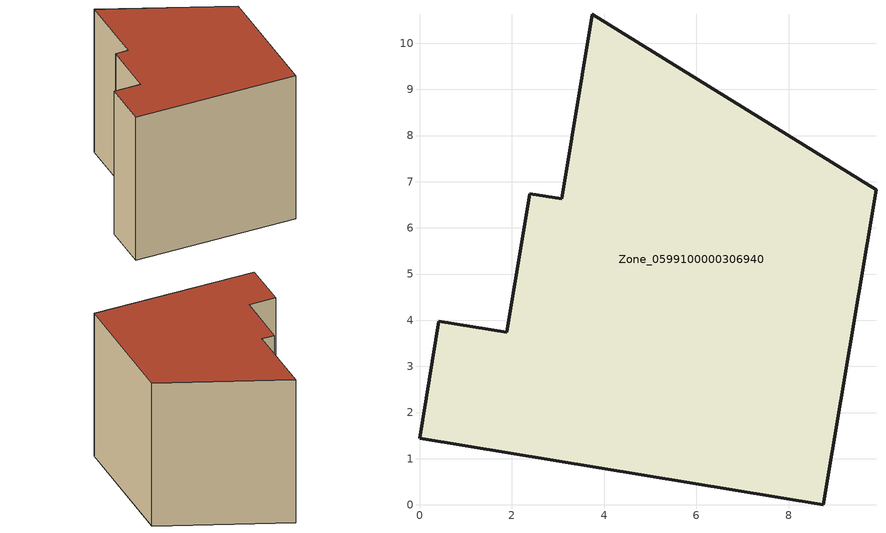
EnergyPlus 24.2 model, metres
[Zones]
Zone_0599100000306940
 floor ground (C_G): 9.89,6.83 8.75,0 0,1.44 0.42,3.98 1.89,3.74 2.39,6.74 3.08,6.63 3.74,10.63 z0
 wall outside (C_F): 3.08,6.63 2.39,6.74 1.89,3.74 0.42,3.98 0,1.44 8.75,0 9.89,6.83 3.74,10.63 3.08,6.63 z0:8.66
 roof outside (C_R): 9.89,6.83 3.74,10.63 3.08,6.63 2.39,6.74 1.89,3.74 0.42,3.98 0,1.44 8.75,0 z8.66
[BUILDING]
Pand.0599100000306940: North Axis=0; Terrain=City; Loads Convergence Tolerance Value=0.04; Temperature Convergence Tolerance Value=0.4; Solar Distribution=FullExterior; Maximum Number of Warmup Days=25; Minimum Number of Warmup Days=1
[Site:Location]
Rotterdam.The.Hague.AP_ZH_NLD Design_Conditions: Latitude=51.96; Longitude=4.45; Time Zone=1; Elevation=-4.5
[SITE:GROUNDTEMPERATURE:BUILDINGSURFACE]
18, 18, 18, 18, 18, 18, 18, 18, 18, 18, 18, 18
[MATERIAL] Thermal Absorptance=0.9; Solar Absorptance=0.7; Visible Absorptance=0.7
Name | Roughness | Thickness | Conductivity | Density | Specific Heat
G.TI.1975-1991 | MediumSmooth | 0.15 | 0.288461 | 540 | 1210
F.TI.1975-1991 | Rough | 0.3 | 0.230769 | 1920 | 840
R.TI.1975-1991 | MediumRough | 0.2 | 0.153846 | 1500 | 1000
[CONSTRUCTION]
C_G: G.TI.1975-1991
C_F: F.TI.1975-1991
C_R: R.TI.1975-1991
[ZONE]
Zone_0599100000306940: Type=1; Multiplier=1; Ceiling Height=Autocalculate; Volume=Autocalculate; Floor Area=autocalculate; Part of Total Floor Area=Yes
[ZONEINFILTRATION:DESIGNFLOWRATE]
Infil_Zone_0599100000306940: Zone or ZoneList or Space or SpaceList=Zone_0599100000306940; Schedule=AlwaysOn; Design Flow Rate Calculation Method=Flow/Area; Flow Rate per Floor Area=0.003; Constant Term Coefficient=1; Temperature Term Coefficient=0; Velocity Term Coefficient=0; Velocity Squared Term Coefficient=0
[HVACTEMPLATE:ZONE:IDEALLOADSAIRSYSTEM]
Zone_0599100000306940: Maximum Heating Supply Air Temperature=50; Minimum Cooling Supply Air Temperature=13; Maximum Heating Supply Air Humidity Ratio=0.0156; Minimum Cooling Supply Air Humidity Ratio=0.0077; Heating Limit=NoLimit; Cooling Limit=NoLimit; Dehumidification Control Type=ConstantSensibleHeatRatio; Cooling Sensible Heat Ratio=0.7; Dehumidification Setpoint=60; Humidification Control Type=None; Humidification Setpoint=30; Outdoor Air Method=None; Outdoor Air Flow Rate per Person=0.00944; Outdoor Air Flow Rate per Zone Floor Area=0; Outdoor Air Flow Rate per Zone=0; Demand Controlled Ventilation Type=None; Outdoor Air Economizer Type=NoEconomizer; Heat Recovery Type=None; Sensible Heat Recovery Effectiveness=0.7; Latent Heat Recovery Effectiveness=0.65
[ZONECONTROL:THERMOSTAT]
ThermostatControl_Zone_0599100000306940: Zone or ZoneList=Zone_0599100000306940; Control Type Schedule=DualSetpointControlType; Control 1=Thermostat_Zone_0599100000306940; Temperature Difference Between Cutout And Setpoint=0
[THERMOSTATSETPOINT:DUALSETPOINT]
Thermostat_Zone_0599100000306940: Heating Setpoint Temperature Schedule=HeatingSetpoint_Zone_0599100000306940; Cooling Setpoint Temperature Schedule=CoolingSetpoint_Zone_0599100000306940
[SCHEDULE:COMPACT]
HeatingSetpoint_Zone_0599100000306940: Through: 12/31, For: AllDays, Until: 24:00, 21
CoolingSetpoint_Zone_0599100000306940: Through: 12/31, For: AllDays, Until: 24:00, 24
DualSetpointControlType: Through: 12/31, For: AllDays, Until: 24:00, 4
AlwaysOn: Through: 12/31, For: AllDays, Until: 24:00, 1
